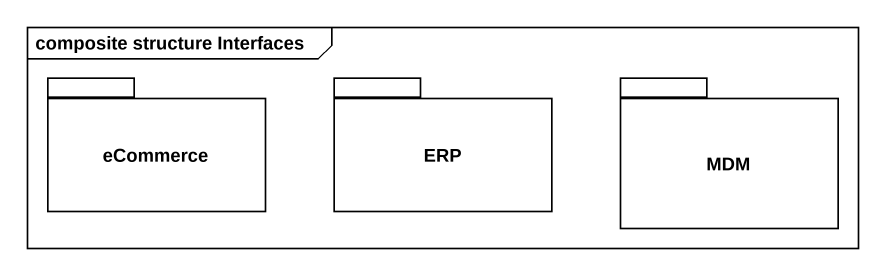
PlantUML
@startuml
mainframe composite structure Interfaces
package eCommerce {
}
package ERP {
}
package MDM {
}
@enduml
